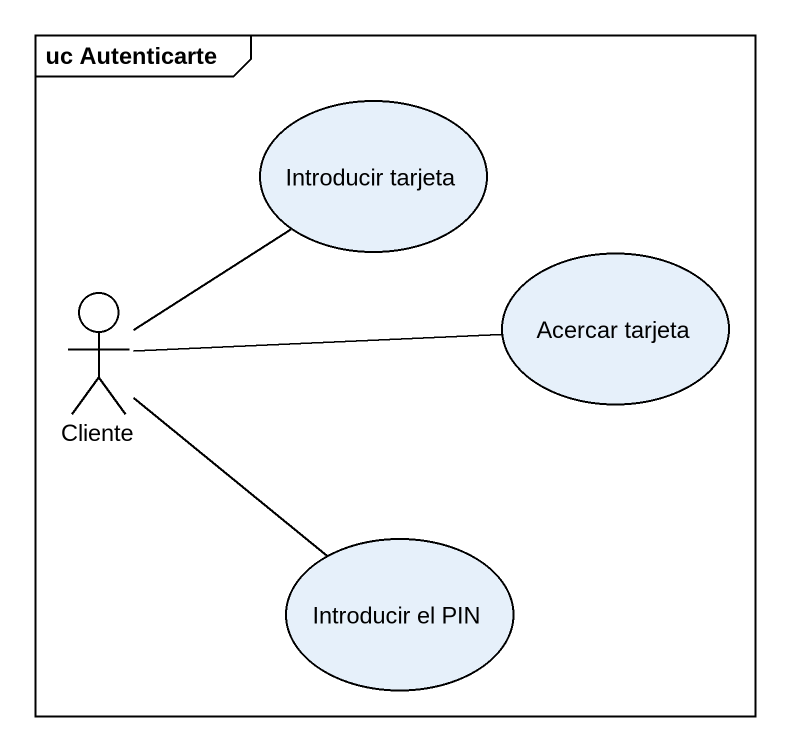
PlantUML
@startuml
mainframe uc Autenticarte
usecase "Introducir tarjeta" as Introducir_tarjeta
actor Cliente
usecase "Acercar tarjeta" as Acercar_tarjeta
usecase "Introducir el PIN" as Introducir_el_PIN
Cliente -up- Introducir_tarjeta
Cliente -right- Acercar_tarjeta
Cliente -- Introducir_el_PIN
@enduml
